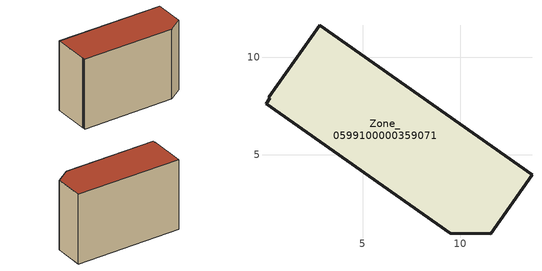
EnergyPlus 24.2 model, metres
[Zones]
Zone_0599100000359071
 floor ground (C_G): 0.2,7.95 2.8,11.64 13.67,3.97 11.55,0.96 9.48,0.98 0.05,7.63 0.25,7.91 z3.63
 wall outside (C_F): 2.8,11.64 0.2,7.95 0.25,7.91 0.05,7.63 9.48,0.98 11.55,0.96 13.67,3.97 2.8,11.64 z3.63:12.49
 roof outside (C_R): 0.25,7.91 0.05,7.63 9.48,0.98 11.55,0.96 13.67,3.97 2.8,11.64 0.2,7.95 z12.49
[BUILDING]
Pand.0599100000359071: North Axis=0; Terrain=City; Loads Convergence Tolerance Value=0.04; Temperature Convergence Tolerance Value=0.4; Solar Distribution=FullExterior; Maximum Number of Warmup Days=25; Minimum Number of Warmup Days=1
[Site:Location]
Rotterdam.The.Hague.AP_ZH_NLD Design_Conditions: Latitude=51.96; Longitude=4.45; Time Zone=1; Elevation=-4.5
[SITE:GROUNDTEMPERATURE:BUILDINGSURFACE]
18, 18, 18, 18, 18, 18, 18, 18, 18, 18, 18, 18
[MATERIAL] Thermal Absorptance=0.9; Solar Absorptance=0.7; Visible Absorptance=0.7
Name | Roughness | Thickness | Conductivity | Density | Specific Heat
G.TC.1992-2005 | MediumSmooth | 0.15 | 0.06 | 540 | 1210
F.TC.1992-2005 | Rough | 0.3 | 0.12 | 1920 | 840
R.TC.1992-2005 | MediumRough | 0.2 | 0.08 | 1500 | 1000
[CONSTRUCTION]
C_G: G.TC.1992-2005
C_F: F.TC.1992-2005
C_R: R.TC.1992-2005
[ZONE]
Zone_0599100000359071: Type=1; Multiplier=1; Ceiling Height=Autocalculate; Volume=Autocalculate; Floor Area=autocalculate; Part of Total Floor Area=Yes
[ZONEINFILTRATION:DESIGNFLOWRATE]
Infil_Zone_0599100000359071: Zone or ZoneList or Space or SpaceList=Zone_0599100000359071; Schedule=AlwaysOn; Design Flow Rate Calculation Method=Flow/Area; Flow Rate per Floor Area=0.0015; Constant Term Coefficient=1; Temperature Term Coefficient=0; Velocity Term Coefficient=0; Velocity Squared Term Coefficient=0
[HVACTEMPLATE:ZONE:IDEALLOADSAIRSYSTEM]
Zone_0599100000359071: Maximum Heating Supply Air Temperature=50; Minimum Cooling Supply Air Temperature=13; Maximum Heating Supply Air Humidity Ratio=0.0156; Minimum Cooling Supply Air Humidity Ratio=0.0077; Heating Limit=NoLimit; Cooling Limit=NoLimit; Dehumidification Control Type=ConstantSensibleHeatRatio; Cooling Sensible Heat Ratio=0.7; Dehumidification Setpoint=60; Humidification Control Type=None; Humidification Setpoint=30; Outdoor Air Method=None; Outdoor Air Flow Rate per Person=0.00944; Outdoor Air Flow Rate per Zone Floor Area=0; Outdoor Air Flow Rate per Zone=0; Demand Controlled Ventilation Type=None; Outdoor Air Economizer Type=NoEconomizer; Heat Recovery Type=None; Sensible Heat Recovery Effectiveness=0.7; Latent Heat Recovery Effectiveness=0.65
[ZONECONTROL:THERMOSTAT]
ThermostatControl_Zone_0599100000359071: Zone or ZoneList=Zone_0599100000359071; Control Type Schedule=DualSetpointControlType; Control 1=Thermostat_Zone_0599100000359071; Temperature Difference Between Cutout And Setpoint=0
[THERMOSTATSETPOINT:DUALSETPOINT]
Thermostat_Zone_0599100000359071: Heating Setpoint Temperature Schedule=HeatingSetpoint_Zone_0599100000359071; Cooling Setpoint Temperature Schedule=CoolingSetpoint_Zone_0599100000359071
[SCHEDULE:COMPACT]
HeatingSetpoint_Zone_0599100000359071: Through: 12/31, For: AllDays, Until: 24:00, 21
CoolingSetpoint_Zone_0599100000359071: Through: 12/31, For: AllDays, Until: 24:00, 24
DualSetpointControlType: Through: 12/31, For: AllDays, Until: 24:00, 4
AlwaysOn: Through: 12/31, For: AllDays, Until: 24:00, 1
